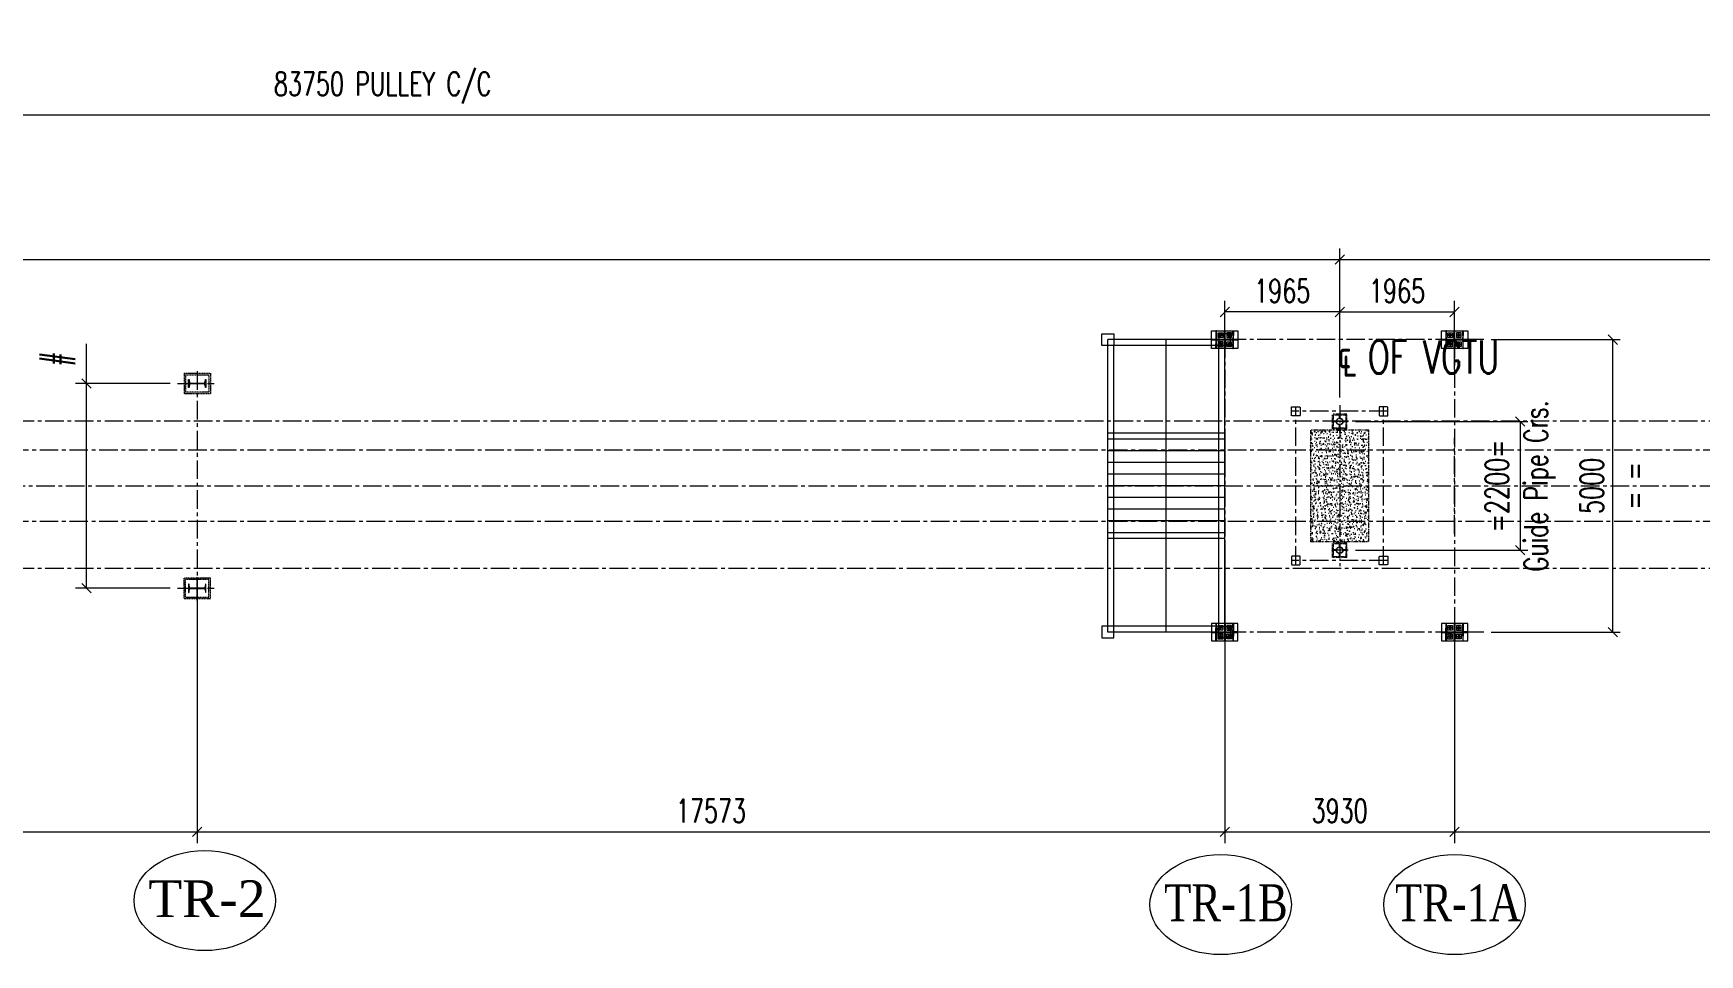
# Model space of a CAD drawing. Header units: millimetres. Extents: x -243837 to -5443, y 40 to 285140.
# Drawn here: x -154609 to -126111, y 51137 to 66888 of the extents above; entities that cross this region are included whole.
import ezdxf

# ---------------------------------------------------------------- set-up
doc = ezdxf.new("R2010")
doc.units = ezdxf.units.MM
for name, pattern in [('0', [0]), ('CENTER', [50.8, 31.75, -6.35, 6.35, -6.35]), ('CENTER2', [1.125, 0.75, -0.125, 0.125, -0.125]), ('HIDDEN', [0.375, 0.25, -0.125]), ('PHANTOM', [63.5, 31.75, -6.35, 6.35, -6.35, 6.35, -6.35]), ('PHANTOM2', [1.25, 0.625, -0.125, 0.125, -0.125, 0.125, -0.125])]:
    doc.linetypes.add(name, pattern=pattern)
doc.layers.add('1', color=7, linetype='Continuous')
doc.layers.add('center', color=1, linetype='CENTER2')
for name, color, linetype, lineweight in [('2', 3, 'Continuous', 20), ('DIM', 1, 'Continuous', 9), ('PHANTAM', 21, 'PHANTOM', 0), ('R- PHANTOM', 3, 'PHANTOM', 9), ('R-CENTER', 1, 'CENTER2', 5), ('R-HIDDEN', 3, 'HIDDEN', 9), ('R-OBJECT', 2, 'Continuous', 20), ('TEXT', 255, 'Continuous', 18)]:
    doc.layers.add(name, color=color, linetype=linetype, lineweight=lineweight)
doc.styles.add('KA', font='romans.shx', dxfattribs={"width": 0.7})
doc.styles.add('TIMES', font='times.ttf')
doc.dimstyles.new('rakesh', dxfattribs={"dimscale": 160, "dimtxt": 2.5, "dimasz": 1, "dimexe": 0.8, "dimexo": 0.8, "dimgap": 1, "dimtad": 1, "dimdec": 0, "dimzin": 0, "dimdsep": 46, "dimtxsty": 'KA', "dimblk": 'OBLIQUE', "dimcen": 1.5, "dimclrd": 1, "dimclre": 1, "dimclrt": 2, "dimadec": 0, "dimazin": 0, "dimtfac": 1, "dimtdec": 0, "dimtmove": 0, "dimatfit": 2, "dimfxl": 0, "dimtolj": 1, "dimtzin": 0, "dimlwd": -1, "dimlwe": -1, "dimarcsym": 1})
doc.dimstyles.new('rakesh$0', dxfattribs={"dimscale": 160, "dimtxt": 2.5, "dimasz": 1, "dimexe": 0.8, "dimexo": 0.8, "dimgap": 1, "dimtad": 1, "dimdec": 0, "dimzin": 0, "dimdsep": 46, "dimtxsty": 'KA', "dimblk": 'OBLIQUE', "dimcen": 1.5, "dimclrd": 1, "dimclre": 1, "dimclrt": 2, "dimadec": 0, "dimazin": 0, "dimtfac": 1, "dimtdec": 0, "dimtmove": 0, "dimatfit": 2, "dimfxl": 1, "dimtolj": 1, "dimtzin": 0, "dimlwd": -1, "dimlwe": -1, "dimarcsym": 1})

# ---------------------------------------------------------------- blocks, each defined once
blk = doc.blocks.new('_Oblique')
at = {"color": 0, "linetype": 'ByBlock', "lineweight": -2}
blk.add_line((-0.5, -0.5), (0.5, 0.5), dxfattribs=at)
blk = doc.blocks.new('*D205')
at = {"layer": 'DEFPOINTS', "color": 0, "transparency": 16777216}
for p in [(-169379, 57096, 120), (-151806, 56971, 0), (-151806, 53235)]:
    blk.add_point(p, dxfattribs=at)
at = {"layer": 'DIM', "color": 1, "transparency": 16777216}
for p, q in [((-169379, 56968), (-169379, 53107)), ((-151806, 56843), (-151806, 53107)), ((-169379, 53235), (-151806, 53235))]:
    blk.add_line(p, q, dxfattribs=at)
at = {"layer": 'DIM', "color": 1, "transparency": 16777216, "xscale": 160, "yscale": 160, "zscale": 160, "rotation": 180}
blk.add_blockref('_Oblique', (-169379, 53235), dxfattribs=at)
at = {"layer": 'DIM', "color": 1, "transparency": 16777216, "xscale": 160, "yscale": 160, "zscale": 160}
blk.add_blockref('_Oblique', (-151806, 53235), dxfattribs=at)
at = {"layer": 'DIM', "color": 2, "transparency": 16777216, "insert": (-160592, 53595), "char_height": 400, "attachment_point": 5, "style": 'KA'}
blk.add_mtext('\\A1;17573', dxfattribs=at)
blk = doc.blocks.new('*D206')
at = {"layer": 'DEFPOINTS', "color": 0, "ltscale": 10, "transparency": 16777216}
for p in [(-151806, 57563, -160), (-134233, 56502, 169), (-134233, 53235)]:
    blk.add_point(p, dxfattribs=at)
at = {"layer": 'DIM', "color": 1, "ltscale": 10, "transparency": 16777216}
for p, q in [((-151806, 57435), (-151806, 53043)), ((-134233, 56374), (-134233, 53043)), ((-151806, 53235), (-134233, 53235))]:
    blk.add_line(p, q, dxfattribs=at)
at = {"layer": 'DIM', "color": 1, "ltscale": 10, "transparency": 16777216, "xscale": 160, "yscale": 160, "zscale": 160, "rotation": 180}
blk.add_blockref('_Oblique', (-151806, 53235), dxfattribs=at)
at = {"layer": 'DIM', "color": 1, "ltscale": 10, "transparency": 16777216, "xscale": 160, "yscale": 160, "zscale": 160}
blk.add_blockref('_Oblique', (-134233, 53235), dxfattribs=at)
at = {"layer": 'DIM', "color": 2, "ltscale": 10, "transparency": 16777216, "insert": (-143019, 53595), "char_height": 400, "attachment_point": 5, "style": 'KA'}
blk.add_mtext('\\A1;17573', dxfattribs=at)
blk = doc.blocks.new('*D207')
at = {"layer": 'DEFPOINTS', "color": 0, "ltscale": 10, "transparency": 16777216}
for p in [(-134233, 58332, -639), (-130303, 56651, -1241), (-130303, 53235)]:
    blk.add_point(p, dxfattribs=at)
at = {"layer": 'DIM', "color": 1, "ltscale": 10, "transparency": 16777216}
for p, q in [((-134233, 58204), (-134233, 53043)), ((-130303, 56523), (-130303, 53043)), ((-134233, 53235), (-130303, 53235))]:
    blk.add_line(p, q, dxfattribs=at)
at = {"layer": 'DIM', "color": 1, "ltscale": 10, "transparency": 16777216, "xscale": 160, "yscale": 160, "zscale": 160, "rotation": 180}
blk.add_blockref('_Oblique', (-134233, 53235), dxfattribs=at)
at = {"layer": 'DIM', "color": 1, "ltscale": 10, "transparency": 16777216, "xscale": 160, "yscale": 160, "zscale": 160}
blk.add_blockref('_Oblique', (-130303, 53235), dxfattribs=at)
at = {"layer": 'DIM', "color": 2, "ltscale": 10, "transparency": 16777216, "insert": (-132268, 53595), "char_height": 400, "attachment_point": 5, "style": 'KA'}
blk.add_mtext('\\A1;3930', dxfattribs=at)
blk = doc.blocks.new('*D209')
at = {"layer": 'DEFPOINTS', "color": 0, "transparency": 16777216}
for p in [(-132125, 60251, -1020), (-132125, 58051, -1020), (-129178, 58051)]:
    blk.add_point(p, dxfattribs=at)
at = {"layer": 'DIM', "color": 1, "transparency": 16777216}
for p, q in [((-131997, 60251), (-129050, 60251)), ((-129178, 60251), (-129178, 58051)), ((-131997, 58051), (-129050, 58051))]:
    blk.add_line(p, q, dxfattribs=at)
at = {"layer": 'DIM', "color": 1, "transparency": 16777216, "xscale": 160, "yscale": 160, "zscale": 160}
for p, rotation in [((-129178, 60251), 90), ((-129178, 58051), 270)]:
    blk.add_blockref('_Oblique', p, dxfattribs=dict(at, rotation=rotation))
at = {"layer": 'DIM', "color": 2, "transparency": 16777216, "insert": (-129178, 59151), "char_height": 400, "attachment_point": 5, "rotation": 90, "style": 'KA'}
blk.add_mtext('\\A1;=2200=\\PGuide Pipe Crs.', dxfattribs=at)
blk = doc.blocks.new('A$C330023DE')
at = {"layer": '1'}
for p, q in [((225, 0), (-225, 0)), ((-35, 75), (-115, 75)), ((-75, 35), (-75, 115)), ((0, 150), (0, -150)), ((35, 75), (115, 75)), ((75, 35), (75, 115)), ((-35, -75), (-115, -75)), ((-75, -35), (-75, -115)), ((35, -75), (115, -75)), ((75, -35), (75, -115))]:
    blk.add_line(p, q, dxfattribs=at)
at = {"layer": '2'}
for points in [[(-225, -150), (-225, 150), (225, 150), (225, -150)], [(-225, -5), (-225, 5), (-150, 5), (-150, -5)], [(-140, 150), (-150, 150), (-150, 70), (-140, 70)], [(-115, 115), (-35, 115), (-35, 35), (-115, 35)], [(-5, 150), (5, 150), (5, 4), (-5, 4)], [(115, 115), (35, 115), (35, 35), (115, 35)], [(140, 150), (150, 150), (150, 70), (140, 70)], [(225, -5), (225, 5), (150, 5), (150, -5)], [(-140, -150), (-150, -150), (-150, -70), (-140, -70)], [(-115, -115), (-35, -115), (-35, -35), (-115, -35)], [(-5, -150), (5, -150), (5, -4), (-5, -4)], [(115, -115), (35, -115), (35, -35), (115, -35)], [(140, -150), (150, -150), (150, -70), (140, -70)]]:
    blk.add_lwpolyline(points, close=True, dxfattribs=at)
blk.add_lwpolyline([(141, 64), (133, 10, -0.373885), (127, 4), (-127, 4, -0.373885), (-133, 10), (-141, 64, 0.373885), (-148, 70), (-150, 70), (-150, -70), (-148, -70, 0.373885), (-141, -64), (-133, -10, -0.373885), (-127, -4), (127, -4, -0.373885), (133, -10), (141, -64, 0.373885), (148, -70), (150, -70), (150, 70), (148, 70, 0.373885), (141, 64)], format="xyb", dxfattribs=at)
for centre in [(-75, 75), (75, 75), (-75, -75), (75, -75)]:
    blk.add_circle(centre, 16, dxfattribs=at)
blk = doc.blocks.new('*D210')
at = {"layer": 'DEFPOINTS', "color": 0, "transparency": 16777216}
for p in [(-129803, 61651, -320), (-127596, 61651), (-129803, 56651, -320)]:
    blk.add_point(p, dxfattribs=at)
at = {"layer": 'DIM', "color": 1, "transparency": 16777216}
for p, q in [((-129675, 61651), (-127468, 61651)), ((-127596, 56651), (-127596, 61651)), ((-129675, 56651), (-127468, 56651))]:
    blk.add_line(p, q, dxfattribs=at)
at = {"layer": 'DIM', "color": 1, "transparency": 16777216, "xscale": 160, "yscale": 160, "zscale": 160}
for p, rotation in [((-127596, 61651), 90), ((-127596, 56651), 270)]:
    blk.add_blockref('_Oblique', p, dxfattribs=dict(at, rotation=rotation))
at = {"layer": 'DIM', "color": 2, "transparency": 16777216, "char_height": 400, "attachment_point": 5, "rotation": 90, "style": 'KA'}
for s, insert in [('\\A1;5000', (-127956, 59151)), ('\\A1;= =', (-127236, 59151))]:
    blk.add_mtext(s, dxfattribs=dict(at, insert=insert))
blk = doc.blocks.new('*D252')
at = {"layer": 'DEFPOINTS', "color": 0, "ltscale": 10, "transparency": 16777216}
for p in [(-106760, 63020), (-106760, 62097, 291), (-132267, 60532, -170)]:
    blk.add_point(p, dxfattribs=at)
at = {"layer": 'DIM', "color": 1, "ltscale": 10, "transparency": 16777216}
for p, q in [((-132267, 60660), (-132267, 63212)), ((-132267, 63020), (-106760, 63020)), ((-106760, 62225), (-106760, 63212))]:
    blk.add_line(p, q, dxfattribs=at)
at = {"layer": 'DIM', "color": 1, "ltscale": 10, "transparency": 16777216, "xscale": 160, "yscale": 160, "zscale": 160, "rotation": 180}
blk.add_blockref('_Oblique', (-132267, 63020), dxfattribs=at)
at = {"layer": 'DIM', "color": 1, "ltscale": 10, "transparency": 16777216, "xscale": 160, "yscale": 160, "zscale": 160}
blk.add_blockref('_Oblique', (-106760, 63020), dxfattribs=at)
at = {"layer": 'DIM', "color": 2, "ltscale": 10, "transparency": 16777216, "insert": (-119514, 63485), "char_height": 400, "attachment_point": 5, "style": 'KA'}
blk.add_mtext('\\A1;(25507 FOR TAKE UP)', dxfattribs=at)
blk = doc.blocks.new('A$C0EB31D48')
at = {"color": 6, "linetype": 'Continuous'}
for p, q in [((-2100, 2400, 174), (-2100, 2600, 174)), ((-2100, 2600, 174), (-1900, 2600, 174)), ((-1900, 2600, 174), (-1900, 2400, 174)), ((100, 2600), (-100, 2600)), ((-100, 2600), (-100, 2400)), ((100, 2400), (100, 2600)), ((-1900, 2400, 174), (-2100, 2400, 174)), ((-2000, -2500, 174), (-2000, 2500, 174)), ((0, 2500), (-2000, 2500, 174)), ((-1900, -2400, 174), (-1900, 2400, 174)), ((-1000, 2400, 174), (-1900, 2400, 174)), ((-1000, -2500, 174), (-1000, 2500, 174)), ((-100, 2400), (-1000, 2400, 195)), ((-100, -2400), (-100, 2400)), ((-100, 2400), (100, 2400)), ((0, -2500), (0, 2500)), ((0, 900), (-2000, 900, 174)), ((-1000, 800, 174), (-2000, 800, 174)), ((-1000, 600, 174), (-2000, 600, 174)), ((0, 800), (-1000, 800, 193)), ((0, 600), (-1000, 600, 193)), ((-1000, 400, 174), (-2000, 400, 174)), ((0, 400), (-1000, 400, 193)), ((-1000, 200, 174), (-2000, 200, 174)), ((-1000, 0, 174), (-2000, 0, 174)), ((0, 200), (-1000, 200, 193)), ((0, 0), (-1000, 0, 193)), ((-1000, -200, 174), (-2000, -200, 174)), ((0, -200), (-1000, -200, 193)), ((-1000, -400, 174), (-2000, -400, 174)), ((0, -400), (-1000, -400, 193)), ((-1000, -600, 174), (-2000, -600, 174)), ((-1000, -800, 174), (-2000, -800, 174)), ((0, -600), (-1000, -600, 193)), ((0, -800), (-1000, -800, 193)), ((0, -900), (-2000, -900, 174)), ((-1000, -900, 174), (-2000, -900, 174)), ((0, -900), (-1000, -900, 193)), ((0, -2500), (-2000, -2500, 174)), ((-1000, -2400, 174), (-1900, -2400, 174)), ((-100, -2400), (-1000, -2400, 195))]:
    blk.add_line(p, q, dxfattribs=at)
at = {"color": 6, "linetype": '0'}
for p, q in [((-1900, -2400, 174), (-2100, -2400, 174)), ((-2100, -2400, 174), (-2100, -2600, 174)), ((-1900, -2600, 174), (-1900, -2400, 174)), ((-100, -2400), (100, -2400)), ((-100, -2600), (-100, -2400)), ((100, -2400), (100, -2600)), ((-2100, -2600, 174), (-1900, -2600, 174)), ((100, -2600), (-100, -2600))]:
    blk.add_line(p, q, dxfattribs=at)
blk = doc.blocks.new('*D253')
at = {"layer": 'DEFPOINTS', "color": 0, "ltscale": 10, "transparency": 16777216}
for p in [(-111510, 57163, 0), (-130303, 56651, -602), (-111510, 53235)]:
    blk.add_point(p, dxfattribs=at)
at = {"layer": 'R-OBJECT', "color": 1, "ltscale": 10, "transparency": 16777216}
for p, q in [((-111510, 57035), (-111510, 53043)), ((-130303, 56523), (-130303, 53043)), ((-130303, 53235), (-111510, 53235))]:
    blk.add_line(p, q, dxfattribs=at)
at = {"layer": 'R-OBJECT', "color": 1, "ltscale": 10, "transparency": 16777216, "xscale": 160, "yscale": 160, "zscale": 160, "rotation": 180}
blk.add_blockref('_Oblique', (-130303, 53235), dxfattribs=at)
at = {"layer": 'R-OBJECT', "color": 1, "ltscale": 10, "transparency": 16777216, "xscale": 160, "yscale": 160, "zscale": 160}
blk.add_blockref('_Oblique', (-111510, 53235), dxfattribs=at)
at = {"layer": 'R-OBJECT', "color": 2, "ltscale": 10, "transparency": 16777216, "insert": (-120906, 53595), "char_height": 400, "attachment_point": 5, "style": 'KA'}
blk.add_mtext('\\A1;18792', dxfattribs=at)
blk = doc.blocks.new('*D254')
at = {"layer": 'DEFPOINTS', "color": 0, "ltscale": 10, "transparency": 16777216}
for p in [(-132267, 63020), (-132267, 62234, -762), (-190510, 61318, -169)]:
    blk.add_point(p, dxfattribs=at)
at = {"layer": 'R-OBJECT', "color": 1, "ltscale": 10, "transparency": 16777216}
for p, q in [((-190510, 61446), (-190510, 63212)), ((-190510, 63020), (-132267, 63020)), ((-132267, 62362), (-132267, 63212))]:
    blk.add_line(p, q, dxfattribs=at)
at = {"layer": 'R-OBJECT', "color": 1, "ltscale": 10, "transparency": 16777216, "xscale": 160, "yscale": 160, "zscale": 160, "rotation": 180}
blk.add_blockref('_Oblique', (-190510, 63020), dxfattribs=at)
at = {"layer": 'R-OBJECT', "color": 1, "ltscale": 10, "transparency": 16777216, "xscale": 160, "yscale": 160, "zscale": 160}
blk.add_blockref('_Oblique', (-132267, 63020), dxfattribs=at)
at = {"layer": 'R-OBJECT', "color": 2, "ltscale": 10, "transparency": 16777216, "insert": (-161388, 63380), "char_height": 400, "attachment_point": 5, "style": 'KA'}
blk.add_mtext('\\A1;58242', dxfattribs=at)
blk = doc.blocks.new('*D217')
at = {"layer": 'DEFPOINTS', "color": 0, "ltscale": 10, "transparency": 16777216}
for p in [(-106760, 65492), (-190511, 59152, 1), (-106760, 59151, 122)]:
    blk.add_point(p, dxfattribs=at)
at = {"layer": 'R-OBJECT', "color": 1, "ltscale": 10, "transparency": 16777216}
for p, q in [((-190511, 59280), (-190511, 65684)), ((-106760, 59279), (-106760, 65684)), ((-190511, 65492), (-106760, 65492))]:
    blk.add_line(p, q, dxfattribs=at)
at = {"layer": 'R-OBJECT', "color": 1, "ltscale": 10, "transparency": 16777216, "xscale": 160, "yscale": 160, "zscale": 160, "rotation": 180}
blk.add_blockref('_Oblique', (-190511, 65492), dxfattribs=at)
at = {"layer": 'R-OBJECT', "color": 1, "ltscale": 10, "transparency": 16777216, "xscale": 160, "yscale": 160, "zscale": 160}
blk.add_blockref('_Oblique', (-106760, 65492), dxfattribs=at)
at = {"layer": 'R-OBJECT', "color": 2, "ltscale": 10, "transparency": 16777216, "insert": (-148635, 65957), "char_height": 400, "attachment_point": 5, "style": 'KA'}
blk.add_mtext('\\A1;83750 PULLEY C/C', dxfattribs=at)
blk = doc.blocks.new('*D255')
at = {"layer": 'DEFPOINTS', "color": 0, "ltscale": 10, "transparency": 16777216}
for p in [(-134233, 62124), (-132267, 61355, -169), (-134233, 61098, 593)]:
    blk.add_point(p, dxfattribs=at)
at = {"layer": 'R-OBJECT', "color": 1, "ltscale": 10, "transparency": 16777216}
for p, q in [((-134233, 61226), (-134233, 62316)), ((-132267, 61483), (-132267, 62316)), ((-132267, 62124), (-134233, 62124))]:
    blk.add_line(p, q, dxfattribs=at)
at = {"layer": 'R-OBJECT', "color": 1, "ltscale": 10, "transparency": 16777216, "xscale": 160, "yscale": 160, "zscale": 160, "rotation": 180}
blk.add_blockref('_Oblique', (-134233, 62124), dxfattribs=at)
at = {"layer": 'R-OBJECT', "color": 1, "ltscale": 10, "transparency": 16777216, "xscale": 160, "yscale": 160, "zscale": 160}
blk.add_blockref('_Oblique', (-132267, 62124), dxfattribs=at)
at = {"layer": 'R-OBJECT', "color": 2, "ltscale": 10, "transparency": 16777216, "insert": (-133250, 62484), "char_height": 400, "attachment_point": 5, "style": 'KA'}
blk.add_mtext('\\A1;1965', dxfattribs=at)
blk = doc.blocks.new('*D256')
at = {"layer": 'DEFPOINTS', "color": 0, "ltscale": 10, "transparency": 16777216}
for p in [(-130303, 62124), (-132267, 61109, -169), (-130303, 61012, -9)]:
    blk.add_point(p, dxfattribs=at)
at = {"layer": 'R-OBJECT', "color": 1, "ltscale": 10, "transparency": 16777216}
for p, q in [((-132267, 61237), (-132267, 62316)), ((-130303, 61140), (-130303, 62316)), ((-132267, 62124), (-130303, 62124))]:
    blk.add_line(p, q, dxfattribs=at)
at = {"layer": 'R-OBJECT', "color": 1, "ltscale": 10, "transparency": 16777216, "xscale": 160, "yscale": 160, "zscale": 160, "rotation": 180}
blk.add_blockref('_Oblique', (-132267, 62124), dxfattribs=at)
at = {"layer": 'R-OBJECT', "color": 1, "ltscale": 10, "transparency": 16777216, "xscale": 160, "yscale": 160, "zscale": 160}
blk.add_blockref('_Oblique', (-130303, 62124), dxfattribs=at)
at = {"layer": 'R-OBJECT', "color": 2, "ltscale": 10, "transparency": 16777216, "insert": (-131285, 62484), "char_height": 400, "attachment_point": 5, "style": 'KA'}
blk.add_mtext('\\A1;1965', dxfattribs=at)
blk = doc.blocks.new('*D396')
at = {"layer": 'DEFPOINTS', "color": 0, "ltscale": 10, "transparency": 16777216}
for p in [(-153697, 60902), (-152141, 60902, -95), (-152141, 57402, -95)]:
    blk.add_point(p, dxfattribs=at)
at = {"layer": 'R-OBJECT', "color": 1, "ltscale": 10, "transparency": 16777216}
for p, q in [((-153697, 60902), (-153697, 61582)), ((-152269, 60902), (-153889, 60902)), ((-153697, 57402), (-153697, 60902)), ((-152269, 57402), (-153889, 57402))]:
    blk.add_line(p, q, dxfattribs=at)
at = {"layer": 'R-OBJECT', "color": 1, "ltscale": 10, "transparency": 16777216, "xscale": 160, "yscale": 160, "zscale": 160}
for p, rotation in [((-153697, 60902), 90), ((-153697, 57402), 270)]:
    blk.add_blockref('_Oblique', p, dxfattribs=dict(at, rotation=rotation))
at = {"layer": 'R-OBJECT', "color": 2, "ltscale": 10, "transparency": 16777216, "insert": (-154162, 61322), "char_height": 400, "attachment_point": 5, "rotation": 90, "style": 'KA'}
blk.add_mtext('\\A1;#', dxfattribs=at)

msp = doc.modelspace()

# ---------------------------------------------------------------- hatches: boundary and pattern name
at = {"layer": 'PHANTAM', "linetype": 'PHANTOM2', "lineweight": 5, "ltscale": 100}
h = msp.add_hatch(dxfattribs=at)
h.set_pattern_fill('AR-CONC', color=256, scale=20, angle=90)
h.set_pattern_definition([(140, (383996.58, 24784.44), (12.550427, 143.452037), [15, -165]), (85, (383996.58, 24784.44), (-150.438427, -27.750267), [12, -132]), (190.451444, (383997.62, 24796.39), (-137.888, 115.70177), [12.74804, -140.228422]), (136.1842, (383956.58, 24784.44), (33.103856, 213.448266), [22.5, -247.5]), (186.635635, (383959.34, 24802.22), (-194.82372, 186.93239), [19.12207, -210.34275]), (81.184164, (383956.58, 24784.44), (-194.82372, 186.93239), [18, -198]), (111, (383966.58, 24804.44), (80.523778, 119.38141), [15, -165]), (56, (383966.58, 24804.44), (-145.03001, 48.663066), [12, -132]), (161.451445, (383973.29, 24814.39), (-64.50623, 168.044475), [12.74804, -140.228422]), (127.5, (383996.58, 24784.437), (-66.578771, 2.431971), [0, -130.4, 0, -134, 0, -132.5]), (97.5, (383996.58, 24784.44), (-78.882342, 52.613907), [0, -76.4, 0, -127.4, 0, -50.5]), (57.5, (383996.58, 24739.837), (4.5109743, 106.764487), [0, -50, 0, -156, 0, -207]), (47.5, (383996.58, 24719.84), (-20.020996, 116.637234), [0, -65, 0, -103.6, 0, -147])])
h.paths.add_polyline_path([(-131767.33, 60101.35), (-131767.33, 58201.35), (-132767.33, 58201.35), (-132767.33, 60101.35)])

# ---------------------------------------------------------------- linework, layer by layer
at = {"color": 6, "linetype": 'PHANTOM2', "lineweight": 5, "ltscale": 0.03}
for points, elevation in [([(-132942.72, 60501.37), (-132942.72, 60351.37), (-133092.72, 60351.37), (-133092.72, 60501.37)], -423.84), ([(-131442.87, 60351.4), (-131442.87, 60501.4), (-131592.87, 60501.34), (-131592.87, 60351.34)], -420.92), ([(-132942.75, 57801.37), (-132942.75, 57951.37), (-133092.75, 57951.37), (-133092.75, 57801.37)], -420.92), ([(-131592.75, 57801.37), (-131592.75, 57951.37), (-131442.75, 57951.37), (-131442.75, 57801.37)], -420.92)]:
    msp.add_lwpolyline(points, close=True, dxfattribs=dict(at, elevation=elevation))
at = {"layer": 'center', "color": 1, "lineweight": 5, "ltscale": 0.2}
for p, q in [((-132124.93, 60251.38, -351.3), (-132409.74, 60251.38, -351.3)), ((-132124.93, 58051.38, -351.3), (-132409.74, 58051.38, -351.3))]:
    msp.add_line(p, q, dxfattribs=at)
at = {"layer": 'DIM', "color": 1}
for centre in [(-151677.5, 52061.13, -649.27), (-134302.98, 51992.72), (-130302.6, 51992.72, -282.19)]:
    msp.add_ellipse(centre, major_axis=(-1208.88, 0), ratio=0.7075472, dxfattribs=at)
at = {"layer": 'PHANTAM', "linetype": 'PHANTOM2', "lineweight": 5, "ltscale": 100}
for p, q in [((-132392.33, 60126.38, -334.29), (-132392.33, 60376.38, -334.29)), ((-132142.33, 60376.38, -334.29), (-132392.33, 60376.38, -334.29)), ((-132324.35, 60255.38, -334.29), (-132377.33, 60255.38, -334.29)), ((-132324.35, 60247.38, -334.29), (-132377.33, 60247.38, -334.29)), ((-132349.33, 60255.38, -334.29), (-132349.33, 60247.38, -334.29)), ((-132271.33, 60308.4, -334.29), (-132271.33, 60361.38, -334.29)), ((-132263.33, 60333.54, -334.29), (-132271.33, 60333.54, -334.29)), ((-132271.33, 60141.38, -334.29), (-132271.33, 60194.37, -334.29)), ((-132263.33, 60169.23, -334.29), (-132271.33, 60169.23, -334.29)), ((-132263.33, 60308.4, -334.29), (-132263.33, 60361.38, -334.29)), ((-132263.33, 60141.38, -334.29), (-132263.33, 60194.37, -334.29)), ((-132157.33, 60255.38, -334.29), (-132210.32, 60255.38, -334.29)), ((-132157.33, 60247.38, -334.29), (-132210.32, 60247.38, -334.29)), ((-132185.33, 60255.38, -334.29), (-132185.33, 60247.38, -334.29)), ((-132142.33, 60126.38, -334.29), (-132142.33, 60376.38, -334.29)), ((-132142.33, 60126.38, -334.29), (-132392.33, 60126.38, -334.29)), ((-132392.33, 57926.38, -351.3), (-132392.33, 58176.38, -351.3)), ((-132142.33, 58176.38, -351.3), (-132392.33, 58176.38, -351.3)), ((-132271.33, 58108.39, -351.3), (-132271.33, 58161.38, -351.3)), ((-132263.33, 58108.39, -351.3), (-132263.33, 58161.38, -351.3)), ((-132142.33, 57926.38, -351.3), (-132142.33, 58176.38, -351.3)), ((-132142.33, 57926.38, -351.3), (-132392.33, 57926.38, -351.3)), ((-132324.35, 58055.38, -351.3), (-132377.33, 58055.38, -351.3)), ((-132324.35, 58047.38, -351.3), (-132377.33, 58047.38, -351.3)), ((-132349.33, 58055.38, -351.3), (-132349.33, 58047.38, -351.3)), ((-132263.33, 58133.53, -351.3), (-132271.33, 58133.53, -351.3)), ((-132271.33, 57941.38, -351.3), (-132271.33, 57994.37, -351.3)), ((-132263.33, 57941.38, -351.3), (-132263.33, 57994.37, -351.3)), ((-132157.33, 58055.3, -351.3), (-132210.32, 58055.3, -351.3)), ((-132157.33, 58047.3, -351.3), (-132210.32, 58047.3, -351.3)), ((-132185.33, 58055.3, -351.3), (-132185.33, 58047.3, -351.3))]:
    msp.add_line(p, q, dxfattribs=at)
for points, elevation in [([(-132157.33, 60141.38), (-132157.33, 60361.38), (-132377.33, 60361.38), (-132377.33, 60141.38)], -158.26), ([(-132767.33, 60101.35), (-132767.33, 58201.35), (-131767.33, 58201.35), (-131767.33, 60101.35)], -175.27), ([(-132157.33, 57941.38), (-132157.33, 58161.38), (-132377.33, 58161.38), (-132377.33, 57941.38)], -175.27)]:
    msp.add_lwpolyline(points, close=True, dxfattribs=dict(at, elevation=elevation))
for centre, radius in [((-132267.33, 60251.38, -334.29), 57.15), ((-132267.33, 60251.38, -334.29), 51.75), ((-132267.33, 58051.38, -351.3), 57.15), ((-132267.33, 58051.38, -351.3), 51.75)]:
    msp.add_circle(centre, radius, dxfattribs=at)
at = {"layer": 'R-CENTER', "color": 1, "linetype": 'CENTER', "ltscale": 10}
for p, q in [((-129802.6, 61651.35, -572.67), (-134732.61, 61651.35, 29.09)), ((-134232.61, 61651.35), (-134232.61, 56651.35)), ((-130302.6, 61651.35, -601.76), (-130302.6, 56651.35, -601.76)), ((-151805.59, 61111.14), (-151805.62, 57204.95, 0.14)), ((-152140.72, 60901.9), (-151515.37, 60901.9)), ((-131442.87, 60426.37, -584.62), (-133092.72, 60426.37, -601.4)), ((-133017.75, 57801.37, -596.94), (-133017.75, 60501.37, -584.52)), ((-131517.75, 57801.37, -596.71), (-131517.75, 60501.37, -584.64)), ((-188440.65, 60261.03, -1.54), (-111580.14, 60261.03, 167.83)), ((-134232.61, 58333.21), (-134232.61, 59970.53)), ((-130302.6, 58333.21, -601.76), (-130302.6, 59970.53, -601.76)), ((-111510.16, 59761.29, 0), (-188509.94, 59761.29)), ((-193674.49, 59152.18), (-105363.76, 59151.01, 23.69)), ((-111510.16, 58540.87, 0), (-188509.94, 58540.87)), ((-131442.75, 57876.37, -596.94), (-133092.75, 57876.37, -596.94)), ((-188440.65, 57743.17, -1.54), (-111580.14, 57743.17, 167.83)), ((-152140.75, 57401.32, 0.14), (-151515.4, 57401.32, 0.14)), ((-129802.6, 56651.35, -572.67), (-134732.61, 56651.35, 29.09))]:
    msp.add_line(p, q, dxfattribs=at)
at = {"layer": 'R-CENTER', "color": 1, "ltscale": 300}
msp.add_line((-132267.33, 60532.35, -339.52), (-132267.33, 57781.19, -351.3), dxfattribs=at)
at = {"layer": 'R-CENTER', "color": 1}
for p, q in [((-134232.61, 59970.53), (-134232.61, 59569.5)), ((-151805.62, 57192.08, 0.14), (-151805.62, 57593.1, 0.14))]:
    msp.add_line(p, q, dxfattribs=at)
at = {"layer": 'R-HIDDEN', "color": 6}
for p, q in [((-152029.84, 61076.9), (-151581.33, 61076.9)), ((-152029.84, 61076.9), (-152029.84, 60726.9)), ((-152004.84, 61051.9), (-151606.33, 61051.9)), ((-152004.84, 61051.9), (-152004.84, 60751.9)), ((-151606.33, 61051.9), (-151606.33, 60751.9)), ((-151581.33, 61076.9), (-151581.33, 60726.9)), ((-151581.33, 60726.9), (-152029.84, 60726.9)), ((-151606.33, 60751.9), (-152004.84, 60751.9)), ((-151581.36, 57576.32, 0.14), (-152029.87, 57576.32, 0.14)), ((-152029.87, 57226.32, 0.14), (-152029.87, 57576.32, 0.14)), ((-151581.36, 57226.32, 0.14), (-151581.36, 57576.32, 0.14)), ((-151606.36, 57551.32, 0.14), (-152004.87, 57551.32, 0.14)), ((-152004.87, 57251.32, 0.14), (-152004.87, 57551.32, 0.14)), ((-151606.36, 57251.32, 0.14), (-151606.36, 57551.32, 0.14)), ((-152029.87, 57226.32, 0.14), (-151581.36, 57226.32, 0.14)), ((-152004.87, 57251.32, 0.14), (-151606.36, 57251.32, 0.14))]:
    msp.add_line(p, q, dxfattribs=at)
at = {"layer": 'TEXT'}
for points, elevation in [([(-151952.77, 60831.9), (-151952.77, 60971.9), (-151950.41, 60971.9, -0.37388468), (-151943.48, 60965.87), (-151936.72, 60917.8, 0.37388468), (-151922.86, 60905.75), (-151686.84, 60905.75, 0.37388468), (-151672.98, 60917.8), (-151666.22, 60965.87, -0.37388468), (-151659.29, 60971.9), (-151656.92, 60971.9), (-151656.92, 60831.9), (-151659.29, 60831.9, -0.37388468), (-151666.22, 60837.92), (-151672.98, 60886, 0.37388468), (-151686.84, 60898.05), (-151922.86, 60898.05, 0.37388468), (-151936.72, 60886), (-151943.48, 60837.92, -0.37388468), (-151950.41, 60831.9)], -237.27), ([(-151952.8, 57471.32), (-151952.8, 57331.32), (-151950.44, 57331.32, 0.37388468), (-151943.51, 57337.34), (-151936.75, 57385.41, -0.37388468), (-151922.89, 57397.47), (-151686.87, 57397.47, -0.37388468), (-151673.01, 57385.41), (-151666.25, 57337.34, 0.37388468), (-151659.32, 57331.32), (-151656.95, 57331.32), (-151656.95, 57471.32), (-151659.32, 57471.32, 0.37388468), (-151666.25, 57465.29), (-151673.01, 57417.22, -0.37388468), (-151686.87, 57405.17), (-151922.89, 57405.17, -0.37388468), (-151936.75, 57417.22), (-151943.51, 57465.29, 0.37388468), (-151950.44, 57471.32)], -237.13)]:
    msp.add_lwpolyline(points, format="xyb", close=True, dxfattribs=dict(at, elevation=elevation))

# ---------------------------------------------------------------- block references
at = {"layer": 'DIM', "rotation": 180}
for p in [(-134232.61, 61651.35), (-130302.6, 61651.35, -601.76)]:
    msp.add_blockref('A$C330023DE', p, dxfattribs=at)
at = {"layer": 'DIM', "xscale": -1}
for p in [(-134232.61, 56651.35), (-130302.6, 56651.35, -601.76)]:
    msp.add_blockref('A$C330023DE', p, dxfattribs=at)
at = {"layer": 'R- PHANTOM'}
msp.add_blockref('A$C0EB31D48', (-134232.61, 59151.35), dxfattribs=at)

# ---------------------------------------------------------------- texts
at = {"color": 2, "insert": (-132303.03, 60762.41, -782.89), "char_height": 562.5, "attachment_point": 4, "line_spacing_factor": 1.20048, "style": 'KA'}
msp.add_mtext('{\\fISOCPEUR|b0|i0|c0|p34;℄} OF VGTU \\P      ', dxfattribs=at)
at = {"layer": 'TEXT', "color": 2, "style": 'TIMES'}
msp.add_text('TR-2', height=630, dxfattribs=at).set_placement((-152644.96, 51778.35, -649.27))
at = {"layer": 'TEXT', "color": 2, "style": 'TIMES', "width": 0.8}
for s, p in [('TR-1B', (-135270.44, 51709.94)), ('TR-1A', (-131320.46, 51709.94, 958.71))]:
    msp.add_text(s, height=630, dxfattribs=at).set_placement(p)

# ---------------------------------------------------------------- dimensions: what is measured, and where the dimension line sits
at = {"layer": 'DIM', "ltscale": 10}
dim = msp.add_linear_dim(base=(-106759.94, 63019.82, -169.38), p1=(-132267.33, 60532.35, -339.52), p2=(-106759.94, 62097.33, 122.11), text='(<> FOR TAKE UP)', dimstyle='rakesh', override={"dimexe": 1.2, "dimfxl": 1.5}, dxfattribs=at)
dim.commit()
dim.dimension.update_dxf_attribs({"geometry": '*D252', "text_midpoint": (-119513.64, 63484.58, -169.38)})
at = {"layer": 'DIM'}
dim = msp.add_linear_dim(base=(-127596.29, 61651.35, -253.1), p1=(-129802.6, 56651.35, -572.67), p2=(-129802.6, 61651.35, -572.67), angle=90, text='<>\\X= =', dimstyle='rakesh', dxfattribs=at)
dim.commit()
dim.dimension.update_dxf_attribs({"geometry": '*D210', "text_midpoint": (-127596.29, 59151.35, -253.1)})
dim = msp.add_linear_dim(base=(-129178.01, 58051.38, 668.23), p1=(-132124.93, 60251.38, -351.3), p2=(-132124.93, 58051.38, -351.3), angle=270, text='=<>=\\XGuide Pipe Crs.', dimstyle='rakesh', dxfattribs=at)
dim.commit()
dim.dimension.update_dxf_attribs({"geometry": '*D209', "text_midpoint": (-129178.01, 59151.38, 668.23), "dimtype": 160})
at = {"layer": 'DIM', "ltscale": 10}
for base, p1, p2, picture, middle in [((-130302.6, 53234.86, 639.14), (-134232.61, 58332.21), (-130302.6, 56651.35, -601.76), '*D207', (-132267.61, 53594.86, 639.14)), ((-134232.61, 53234.86, -169.38), (-151806.09, 57563.16, -329.62), (-134232.61, 56501.51), '*D206', (-143019.35, 53594.86, -169.38))]:
    dim = msp.add_linear_dim(base=base, p1=p1, p2=p2, dimstyle='rakesh', override={"dimexe": 1.2, "dimfxl": 1.5}, dxfattribs=at)
    dim.commit()
    dim.dimension.update_dxf_attribs({"geometry": picture, "text_midpoint": middle})
at = {"layer": 'DIM'}
dim = msp.add_linear_dim(base=(-151806.09, 53234.83, -169.38), p1=(-169378.62, 57095.88, -49.76), p2=(-151806.09, 56971.14, -169.84), dimstyle='rakesh', dxfattribs=at)
dim.commit()
dim.dimension.update_dxf_attribs({"geometry": '*D205', "text_midpoint": (-160592.35, 53594.83, -169.38)})
at = {"layer": 'R-OBJECT', "ltscale": 10}
dim = msp.add_linear_dim(base=(-106760.14, 65492.34), p1=(-190510.57, 59152.14, 0.85), p2=(-106760.14, 59151.03, 122.11), text='<> PULLEY C/C', dimstyle='rakesh$0', override={"dimexe": 1.2, "dimfxl": 0.18}, dxfattribs=at)
dim.commit()
dim.dimension.update_dxf_attribs({"geometry": '*D217', "text_midpoint": (-148635.35, 65957.11)})
for base, p1, p2, picture, middle in [((-132267.33, 63019.82), (-190509.57, 61318.05, -169.38), (-132267.33, 62233.54, -762.39), '*D254', (-161388.45, 63379.82)), ((-134232.61, 62124.44, -593.01), (-132267.33, 61354.53, -762.39), (-134232.61, 61097.9), '*D255', (-133249.97, 62484.44, -593.01)), ((-130302.6, 62124.44, -593.01), (-132267.33, 61108.59, -762.39), (-130302.6, 61012.35, -601.76), '*D256', (-131284.97, 62484.44, -593.01)), ((-111510.16, 53234.86), (-130302.6, 56651.35, -601.76), (-111510.16, 57163.4, 0), '*D253', (-120906.38, 53594.86))]:
    dim = msp.add_linear_dim(base=base, p1=p1, p2=p2, dimstyle='rakesh$0', override={"dimexe": 1.2, "dimfxl": 0.18}, dxfattribs=at)
    dim.commit()
    dim.dimension.update_dxf_attribs({"geometry": picture, "text_midpoint": middle})
dim = msp.add_linear_dim(base=(-153697.36, 60901.9, 95.31), p1=(-152140.75, 57402.32, 0.14), p2=(-152140.75, 60901.9), angle=90, text='#', dimstyle='rakesh$0', override={"dimexe": 1.2, "dimfxl": 0.18}, dxfattribs=at)
dim.commit()
dim.dimension.update_dxf_attribs({"geometry": '*D396', "text_midpoint": (-153697.36, 61321.9, 95.31), "dimtype": 160})

doc.saveas('drawing.dxf')
